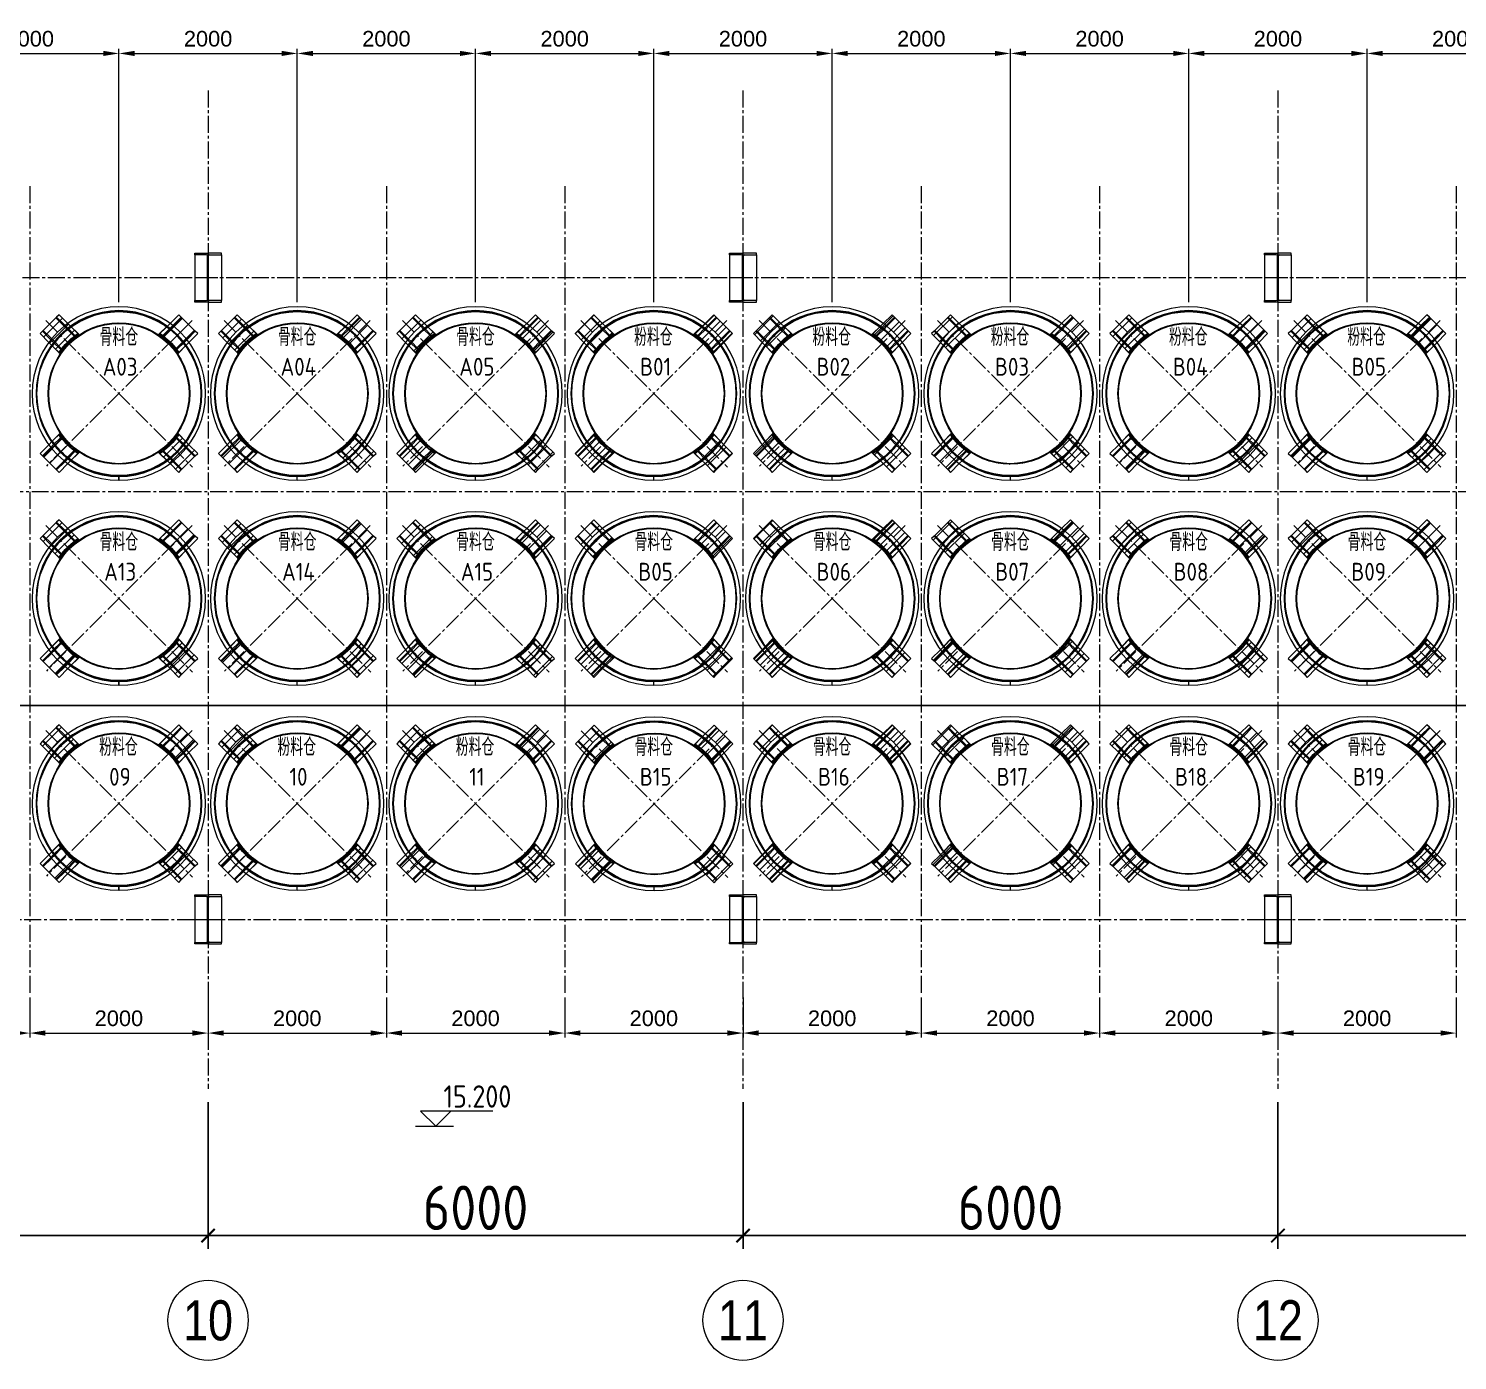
# Model space of a CAD drawing. Header units: millimetres. Extents: x 163705 to 1616509, y 81827 to 302547.
# Drawn here: x 1187786 to 1203812, y 138113 to 153054 of the extents above; entities that cross this region are included whole.
import ezdxf
from ezdxf.enums import TextEntityAlignment as Align

# ---------------------------------------------------------------- set-up
doc = ezdxf.new("R2010")
doc.units = ezdxf.units.MM
doc.header["$LTSCALE"] = 10
doc.linetypes.add('CENTER2', pattern=[28.575, 19.05, -3.175, 3.175, -3.175])
for name, color, linetype, lineweight in [('1-中心线', 1, 'CENTER2', 0), ('1-护栏', 4, 'Continuous', 18), ('1-文本', 4, 'Continuous', 0), ('1-标注', 3, 'Continuous', 0), ('1-设备轮廓', 2, 'Continuous', 18), ('1-钢构', 6, 'Continuous', 0)]:
    doc.layers.add(name, color=color, linetype=linetype, lineweight=lineweight)
doc.styles.add('ARIAL', font='arial.ttf', dxfattribs={"width": 0.7})
doc.styles.add('HZ', font='gbenor.shx', dxfattribs={"bigfont": 'gbcbig.shx'})
doc.styles.get("Standard").update_dxf_attribs({"font": 'arial.ttf'})
doc.dimstyles.new('100$0', dxfattribs={"dimscale": 100, "dimtxt": 5, "dimasz": 1.5, "dimexe": 1.5, "dimexo": 0.5, "dimtad": 1, "dimdec": 0, "dimdsep": 46, "dimtxsty": 'HZ', "dimblk": 'ARCHTICK', "dimcen": 2.5, "dimdle": 1, "dimclrd": 256, "dimclre": 256, "dimadec": 0, "dimazin": 0, "dimtfac": 1, "dimtdec": 0, "dimtmove": 0, "dimatfit": 3, "dimfxl": 0, "dimarcsym": 0})
doc.dimstyles.new('AM_GB50$0', dxfattribs={"dimscale": 50, "dimtxt": 3.5, "dimasz": 3.5, "dimexe": 1, "dimexo": 1, "dimgap": 1.5, "dimtad": 1, "dimdsep": 46, "dimtxsty": 'Standard', "dimcen": 0, "dimclrd": 256, "dimclre": 256, "dimclrt": 2, "dimadec": 0, "dimazin": 2, "dimtp": 0.1, "dimtm": 0.1, "dimtfac": 0.71, "dimtdec": 3, "dimtmove": 0, "dimatfit": 3, "dimfxl": 0, "dimlwd": -1, "dimlwe": -1, "dimarcsym": 0})
pattern_1 = [(45, (-4571.32, -1132.4), (-67.3519, 67.3519), [])]

# ---------------------------------------------------------------- blocks, each defined once
blk = doc.blocks.new('G$CEDFA10A2')
for p, q in [((0, 535), (0, 553)), ((0, 553), (150, 553)), ((131.5, 535), (0, 535)), ((0, 535), (0, 21)), ((144.5, 34), (144.5, 522)), ((300, 553), (150, 553)), ((155.5, 34), (155.5, 522)), ((168.5, 535), (300, 535)), ((300, 535), (300, 553)), ((300, 535), (300, 21)), ((0, 21), (131.5, 21)), ((0, 3), (0, 21)), ((150, 3), (0, 3)), ((150, 3), (300, 3)), ((300, 21), (168.5, 21)), ((300, 3), (300, 21))]:
    blk.add_line(p, q)
for centre, start, end in [((131.5, 522), 0, 90), ((168.5, 522), 90, 180), ((131.5, 34), 270, 0), ((168.5, 34), 180, 270)]:
    blk.add_arc(centre, 13, start, end)
at = {"layer": '1-中心线'}
for p, q in [((150, 0), (150, 556)), ((-3, 278), (303, 278))]:
    blk.add_line(p, q, dxfattribs=at)
blk.add_text('HC_SUPERPART', height=0.001).set_placement((150, 3))
blk = doc.blocks.new('_ArchTick')
at = {"const_width": 0.15}
blk.add_lwpolyline([(-0.5, -0.5), (0.5, 0.5)], dxfattribs=at)
blk = doc.blocks.new('*D252')
at = {"layer": '1-标注', "lineweight": -2, "transparency": 16777216}
for p, q in [((1183799, 141009), (1183799, 139363)), ((1189799, 141009), (1189799, 139363)), ((1183699, 139513), (1189899, 139513))]:
    blk.add_line(p, q, dxfattribs=at)
at = {"layer": 'Defpoints', "transparency": 16777216}
for p in [(1183799, 141059), (1189799, 141059), (1189799, 139513)]:
    blk.add_point(p, dxfattribs=at)
at = {"layer": '1-标注', "lineweight": -2, "transparency": 16777216, "xscale": 150, "yscale": 150, "zscale": 150, "rotation": 180}
blk.add_blockref('_ArchTick', (1183799, 139513), dxfattribs=at)
at = {"layer": '1-标注', "lineweight": -2, "transparency": 16777216, "xscale": 150, "yscale": 150, "zscale": 150}
blk.add_blockref('_ArchTick', (1189799, 139513), dxfattribs=at)
at = {"layer": '1-标注', "transparency": 16777216, "insert": (1186799, 139825), "char_height": 500, "attachment_point": 5, "style": 'HZ'}
blk.add_mtext('6000', dxfattribs=at)
blk = doc.blocks.new('*D253')
at = {"layer": '1-标注', "lineweight": -2, "transparency": 16777216}
for p, q in [((1189799, 141009), (1189799, 139363)), ((1195799, 141009), (1195799, 139363)), ((1189699, 139513), (1195899, 139513))]:
    blk.add_line(p, q, dxfattribs=at)
at = {"layer": 'Defpoints', "transparency": 16777216}
for p in [(1189799, 141059), (1195799, 141059), (1195799, 139513)]:
    blk.add_point(p, dxfattribs=at)
at = {"layer": '1-标注', "lineweight": -2, "transparency": 16777216, "xscale": 150, "yscale": 150, "zscale": 150, "rotation": 180}
blk.add_blockref('_ArchTick', (1189799, 139513), dxfattribs=at)
at = {"layer": '1-标注', "lineweight": -2, "transparency": 16777216, "xscale": 150, "yscale": 150, "zscale": 150}
blk.add_blockref('_ArchTick', (1195799, 139513), dxfattribs=at)
at = {"layer": '1-标注', "transparency": 16777216, "insert": (1192799, 139825), "char_height": 500, "attachment_point": 5, "style": 'HZ'}
blk.add_mtext('6000', dxfattribs=at)
blk = doc.blocks.new('*D254')
at = {"layer": '1-标注', "lineweight": -2, "transparency": 16777216}
for p, q in [((1195799, 141009), (1195799, 139363)), ((1201799, 141009), (1201799, 139363)), ((1195699, 139513), (1201899, 139513))]:
    blk.add_line(p, q, dxfattribs=at)
at = {"layer": 'Defpoints', "transparency": 16777216}
for p in [(1195799, 141059), (1201799, 141059), (1201799, 139513)]:
    blk.add_point(p, dxfattribs=at)
at = {"layer": '1-标注', "lineweight": -2, "transparency": 16777216, "xscale": 150, "yscale": 150, "zscale": 150, "rotation": 180}
blk.add_blockref('_ArchTick', (1195799, 139513), dxfattribs=at)
at = {"layer": '1-标注', "lineweight": -2, "transparency": 16777216, "xscale": 150, "yscale": 150, "zscale": 150}
blk.add_blockref('_ArchTick', (1201799, 139513), dxfattribs=at)
at = {"layer": '1-标注', "transparency": 16777216, "insert": (1198799, 139825), "char_height": 500, "attachment_point": 5, "style": 'HZ'}
blk.add_mtext('6000', dxfattribs=at)
blk = doc.blocks.new('*D255')
at = {"layer": '1-标注', "lineweight": -2, "transparency": 16777216}
for p, q in [((1201799, 141009), (1201799, 139363)), ((1207799, 141009), (1207799, 139363)), ((1201699, 139513), (1207899, 139513))]:
    blk.add_line(p, q, dxfattribs=at)
at = {"layer": 'Defpoints', "transparency": 16777216}
for p in [(1201799, 141059), (1207799, 141059), (1207799, 139513)]:
    blk.add_point(p, dxfattribs=at)
at = {"layer": '1-标注', "lineweight": -2, "transparency": 16777216, "xscale": 150, "yscale": 150, "zscale": 150, "rotation": 180}
blk.add_blockref('_ArchTick', (1201799, 139513), dxfattribs=at)
at = {"layer": '1-标注', "lineweight": -2, "transparency": 16777216, "xscale": 150, "yscale": 150, "zscale": 150}
blk.add_blockref('_ArchTick', (1207799, 139513), dxfattribs=at)
at = {"layer": '1-标注', "transparency": 16777216, "insert": (1204799, 139825), "char_height": 500, "attachment_point": 5, "style": 'HZ'}
blk.add_mtext('6000', dxfattribs=at)
blk = doc.blocks.new('*D453')
at = {"layer": '1-标注', "transparency": 16777216}
for p, q in [((1186799, 149985), (1186799, 152825)), ((1186974, 152775), (1188624, 152775)), ((1188799, 149985), (1188799, 152825))]:
    blk.add_line(p, q, dxfattribs=at)
for points in [[(1186974, 152804), (1186974, 152746), (1186799, 152775)], [(1188624, 152804), (1188624, 152746), (1188799, 152775)]]:
    blk.add_solid(points, dxfattribs=at)
at = {"layer": 'Defpoints', "transparency": 16777216}
for p in [(1188799, 152775), (1186799, 149935), (1188799, 149935)]:
    blk.add_point(p, dxfattribs=at)
at = {"layer": '1-标注', "transparency": 16777216, "insert": (1187799, 152939), "char_height": 175, "attachment_point": 5}
blk.add_mtext('2000', dxfattribs=at)
blk = doc.blocks.new('*D454')
at = {"layer": '1-标注', "transparency": 16777216}
for p, q in [((1188799, 149985), (1188799, 152825)), ((1188974, 152775), (1190624, 152775)), ((1190799, 149985), (1190799, 152825))]:
    blk.add_line(p, q, dxfattribs=at)
for points in [[(1188974, 152804), (1188974, 152746), (1188799, 152775)], [(1190624, 152804), (1190624, 152746), (1190799, 152775)]]:
    blk.add_solid(points, dxfattribs=at)
at = {"layer": 'Defpoints', "transparency": 16777216}
for p in [(1190799, 152775), (1188799, 149935), (1190799, 149935)]:
    blk.add_point(p, dxfattribs=at)
at = {"layer": '1-标注', "transparency": 16777216, "insert": (1189799, 152939), "char_height": 175, "attachment_point": 5}
blk.add_mtext('2000', dxfattribs=at)
blk = doc.blocks.new('*D455')
at = {"layer": '1-标注', "transparency": 16777216}
for p, q in [((1190799, 149985), (1190799, 152825)), ((1190974, 152775), (1192624, 152775)), ((1192799, 149985), (1192799, 152825))]:
    blk.add_line(p, q, dxfattribs=at)
for points in [[(1190974, 152804), (1190974, 152746), (1190799, 152775)], [(1192624, 152804), (1192624, 152746), (1192799, 152775)]]:
    blk.add_solid(points, dxfattribs=at)
at = {"layer": 'Defpoints', "transparency": 16777216}
for p in [(1192799, 152775), (1190799, 149935), (1192799, 149935)]:
    blk.add_point(p, dxfattribs=at)
at = {"layer": '1-标注', "transparency": 16777216, "insert": (1191799, 152939), "char_height": 175, "attachment_point": 5}
blk.add_mtext('2000', dxfattribs=at)
blk = doc.blocks.new('*D456')
at = {"layer": '1-标注', "transparency": 16777216}
for p, q in [((1192799, 149985), (1192799, 152825)), ((1192974, 152775), (1194624, 152775)), ((1194799, 149985), (1194799, 152825))]:
    blk.add_line(p, q, dxfattribs=at)
for points in [[(1192974, 152804), (1192974, 152746), (1192799, 152775)], [(1194624, 152804), (1194624, 152746), (1194799, 152775)]]:
    blk.add_solid(points, dxfattribs=at)
at = {"layer": 'Defpoints', "transparency": 16777216}
for p in [(1194799, 152775), (1192799, 149935), (1194799, 149935)]:
    blk.add_point(p, dxfattribs=at)
at = {"layer": '1-标注', "transparency": 16777216, "insert": (1193799, 152939), "char_height": 175, "attachment_point": 5}
blk.add_mtext('2000', dxfattribs=at)
blk = doc.blocks.new('*D457')
at = {"layer": '1-标注', "transparency": 16777216}
for p, q in [((1194799, 149985), (1194799, 152825)), ((1194974, 152775), (1196624, 152775)), ((1196799, 149985), (1196799, 152825))]:
    blk.add_line(p, q, dxfattribs=at)
for points in [[(1194974, 152804), (1194974, 152746), (1194799, 152775)], [(1196624, 152804), (1196624, 152746), (1196799, 152775)]]:
    blk.add_solid(points, dxfattribs=at)
at = {"layer": 'Defpoints', "transparency": 16777216}
for p in [(1196799, 152775), (1194799, 149935), (1196799, 149935)]:
    blk.add_point(p, dxfattribs=at)
at = {"layer": '1-标注', "transparency": 16777216, "insert": (1195799, 152939), "char_height": 175, "attachment_point": 5}
blk.add_mtext('2000', dxfattribs=at)
blk = doc.blocks.new('*D458')
at = {"layer": '1-标注', "transparency": 16777216}
for p, q in [((1196799, 149985), (1196799, 152825)), ((1196974, 152775), (1198624, 152775)), ((1198799, 149985), (1198799, 152825))]:
    blk.add_line(p, q, dxfattribs=at)
for points in [[(1196974, 152804), (1196974, 152746), (1196799, 152775)], [(1198624, 152804), (1198624, 152746), (1198799, 152775)]]:
    blk.add_solid(points, dxfattribs=at)
at = {"layer": 'Defpoints', "transparency": 16777216}
for p in [(1198799, 152775), (1196799, 149935), (1198799, 149935)]:
    blk.add_point(p, dxfattribs=at)
at = {"layer": '1-标注', "transparency": 16777216, "insert": (1197799, 152939), "char_height": 175, "attachment_point": 5}
blk.add_mtext('2000', dxfattribs=at)
blk = doc.blocks.new('*D459')
at = {"layer": '1-标注', "transparency": 16777216}
for p, q in [((1198799, 149985), (1198799, 152825)), ((1198974, 152775), (1200624, 152775)), ((1200799, 149985), (1200799, 152825))]:
    blk.add_line(p, q, dxfattribs=at)
for points in [[(1198974, 152804), (1198974, 152746), (1198799, 152775)], [(1200624, 152804), (1200624, 152746), (1200799, 152775)]]:
    blk.add_solid(points, dxfattribs=at)
at = {"layer": 'Defpoints', "transparency": 16777216}
for p in [(1200799, 152775), (1198799, 149935), (1200799, 149935)]:
    blk.add_point(p, dxfattribs=at)
at = {"layer": '1-标注', "transparency": 16777216, "insert": (1199799, 152939), "char_height": 175, "attachment_point": 5}
blk.add_mtext('2000', dxfattribs=at)
blk = doc.blocks.new('*D460')
at = {"layer": '1-标注', "transparency": 16777216}
for p, q in [((1200799, 149985), (1200799, 152825)), ((1200974, 152775), (1202624, 152775)), ((1202799, 149985), (1202799, 152825))]:
    blk.add_line(p, q, dxfattribs=at)
for points in [[(1200974, 152804), (1200974, 152746), (1200799, 152775)], [(1202624, 152804), (1202624, 152746), (1202799, 152775)]]:
    blk.add_solid(points, dxfattribs=at)
at = {"layer": 'Defpoints', "transparency": 16777216}
for p in [(1202799, 152775), (1200799, 149935), (1202799, 149935)]:
    blk.add_point(p, dxfattribs=at)
at = {"layer": '1-标注', "transparency": 16777216, "insert": (1201799, 152939), "char_height": 175, "attachment_point": 5}
blk.add_mtext('2000', dxfattribs=at)
blk = doc.blocks.new('*D461')
at = {"layer": '1-标注', "transparency": 16777216}
for p, q in [((1202799, 149985), (1202799, 152825)), ((1202974, 152775), (1204624, 152775)), ((1204799, 149985), (1204799, 152825))]:
    blk.add_line(p, q, dxfattribs=at)
for points in [[(1202974, 152804), (1202974, 152746), (1202799, 152775)], [(1204624, 152804), (1204624, 152746), (1204799, 152775)]]:
    blk.add_solid(points, dxfattribs=at)
at = {"layer": 'Defpoints', "transparency": 16777216}
for p in [(1204799, 152775), (1202799, 149935), (1204799, 149935)]:
    blk.add_point(p, dxfattribs=at)
at = {"layer": '1-标注', "transparency": 16777216, "insert": (1203799, 152939), "char_height": 175, "attachment_point": 5}
blk.add_mtext('2000', dxfattribs=at)
blk = doc.blocks.new('*D549')
at = {"layer": '1-标注', "transparency": 16777216}
for p, q in [((1185799, 142183), (1185799, 141735)), ((1187799, 142183), (1187799, 141735)), ((1185974, 141785), (1187624, 141785))]:
    blk.add_line(p, q, dxfattribs=at)
for points in [[(1185974, 141815), (1185974, 141756), (1185799, 141785)], [(1187624, 141815), (1187624, 141756), (1187799, 141785)]]:
    blk.add_solid(points, dxfattribs=at)
at = {"layer": 'Defpoints', "transparency": 16777216}
for p in [(1185799, 142233), (1187799, 142233), (1187799, 141785)]:
    blk.add_point(p, dxfattribs=at)
at = {"layer": '1-标注', "transparency": 16777216, "insert": (1186799, 141950), "char_height": 175, "attachment_point": 5}
blk.add_mtext('2000', dxfattribs=at)
blk = doc.blocks.new('*D550')
at = {"layer": '1-标注', "transparency": 16777216}
for p, q in [((1187799, 142183), (1187799, 141735)), ((1189799, 142183), (1189799, 141735)), ((1187974, 141785), (1189624, 141785))]:
    blk.add_line(p, q, dxfattribs=at)
for points in [[(1187974, 141815), (1187974, 141756), (1187799, 141785)], [(1189624, 141815), (1189624, 141756), (1189799, 141785)]]:
    blk.add_solid(points, dxfattribs=at)
at = {"layer": 'Defpoints', "transparency": 16777216}
for p in [(1187799, 142233), (1189799, 142233), (1189799, 141785)]:
    blk.add_point(p, dxfattribs=at)
at = {"layer": '1-标注', "transparency": 16777216, "insert": (1188799, 141950), "char_height": 175, "attachment_point": 5}
blk.add_mtext('2000', dxfattribs=at)
blk = doc.blocks.new('*D551')
at = {"layer": '1-标注', "transparency": 16777216}
for p, q in [((1189799, 142183), (1189799, 141735)), ((1191799, 142183), (1191799, 141735)), ((1189974, 141785), (1191624, 141785))]:
    blk.add_line(p, q, dxfattribs=at)
for points in [[(1189974, 141815), (1189974, 141756), (1189799, 141785)], [(1191624, 141815), (1191624, 141756), (1191799, 141785)]]:
    blk.add_solid(points, dxfattribs=at)
at = {"layer": 'Defpoints', "transparency": 16777216}
for p in [(1189799, 142233), (1191799, 142233), (1191799, 141785)]:
    blk.add_point(p, dxfattribs=at)
at = {"layer": '1-标注', "transparency": 16777216, "insert": (1190799, 141950), "char_height": 175, "attachment_point": 5}
blk.add_mtext('2000', dxfattribs=at)
blk = doc.blocks.new('*D552')
at = {"layer": '1-标注', "transparency": 16777216}
for p, q in [((1191799, 142183), (1191799, 141735)), ((1193799, 142183), (1193799, 141735)), ((1191974, 141785), (1193624, 141785))]:
    blk.add_line(p, q, dxfattribs=at)
for points in [[(1191974, 141815), (1191974, 141756), (1191799, 141785)], [(1193624, 141815), (1193624, 141756), (1193799, 141785)]]:
    blk.add_solid(points, dxfattribs=at)
at = {"layer": 'Defpoints', "transparency": 16777216}
for p in [(1191799, 142233), (1193799, 142233), (1193799, 141785)]:
    blk.add_point(p, dxfattribs=at)
at = {"layer": '1-标注', "transparency": 16777216, "insert": (1192799, 141950), "char_height": 175, "attachment_point": 5}
blk.add_mtext('2000', dxfattribs=at)
blk = doc.blocks.new('*D553')
at = {"layer": '1-标注', "transparency": 16777216}
for p, q in [((1193799, 142183), (1193799, 141735)), ((1195799, 142183), (1195799, 141735)), ((1193974, 141785), (1195624, 141785))]:
    blk.add_line(p, q, dxfattribs=at)
for points in [[(1193974, 141815), (1193974, 141756), (1193799, 141785)], [(1195624, 141815), (1195624, 141756), (1195799, 141785)]]:
    blk.add_solid(points, dxfattribs=at)
at = {"layer": 'Defpoints', "transparency": 16777216}
for p in [(1193799, 142233), (1195799, 142233), (1195799, 141785)]:
    blk.add_point(p, dxfattribs=at)
at = {"layer": '1-标注', "transparency": 16777216, "insert": (1194799, 141950), "char_height": 175, "attachment_point": 5}
blk.add_mtext('2000', dxfattribs=at)
blk = doc.blocks.new('*D554')
at = {"layer": '1-标注', "transparency": 16777216}
for p, q in [((1195799, 142183), (1195799, 141735)), ((1197799, 142183), (1197799, 141735)), ((1195974, 141785), (1197624, 141785))]:
    blk.add_line(p, q, dxfattribs=at)
for points in [[(1195974, 141815), (1195974, 141756), (1195799, 141785)], [(1197624, 141815), (1197624, 141756), (1197799, 141785)]]:
    blk.add_solid(points, dxfattribs=at)
at = {"layer": 'Defpoints', "transparency": 16777216}
for p in [(1195799, 142233), (1197799, 142233), (1197799, 141785)]:
    blk.add_point(p, dxfattribs=at)
at = {"layer": '1-标注', "transparency": 16777216, "insert": (1196799, 141950), "char_height": 175, "attachment_point": 5}
blk.add_mtext('2000', dxfattribs=at)
blk = doc.blocks.new('*D555')
at = {"layer": '1-标注', "transparency": 16777216}
for p, q in [((1197799, 142183), (1197799, 141735)), ((1199799, 142183), (1199799, 141735)), ((1197974, 141785), (1199624, 141785))]:
    blk.add_line(p, q, dxfattribs=at)
for points in [[(1197974, 141815), (1197974, 141756), (1197799, 141785)], [(1199624, 141815), (1199624, 141756), (1199799, 141785)]]:
    blk.add_solid(points, dxfattribs=at)
at = {"layer": 'Defpoints', "transparency": 16777216}
for p in [(1197799, 142233), (1199799, 142233), (1199799, 141785)]:
    blk.add_point(p, dxfattribs=at)
at = {"layer": '1-标注', "transparency": 16777216, "insert": (1198799, 141950), "char_height": 175, "attachment_point": 5}
blk.add_mtext('2000', dxfattribs=at)
blk = doc.blocks.new('*D556')
at = {"layer": '1-标注', "transparency": 16777216}
for p, q in [((1199799, 142183), (1199799, 141735)), ((1201799, 142183), (1201799, 141735)), ((1199974, 141785), (1201624, 141785))]:
    blk.add_line(p, q, dxfattribs=at)
for points in [[(1199974, 141815), (1199974, 141756), (1199799, 141785)], [(1201624, 141815), (1201624, 141756), (1201799, 141785)]]:
    blk.add_solid(points, dxfattribs=at)
at = {"layer": 'Defpoints', "transparency": 16777216}
for p in [(1199799, 142233), (1201799, 142233), (1201799, 141785)]:
    blk.add_point(p, dxfattribs=at)
at = {"layer": '1-标注', "transparency": 16777216, "insert": (1200799, 141950), "char_height": 175, "attachment_point": 5}
blk.add_mtext('2000', dxfattribs=at)
blk = doc.blocks.new('*D557')
at = {"layer": '1-标注', "transparency": 16777216}
for p, q in [((1201799, 142183), (1201799, 141735)), ((1203799, 142183), (1203799, 141735)), ((1201974, 141785), (1203624, 141785))]:
    blk.add_line(p, q, dxfattribs=at)
for points in [[(1201974, 141815), (1201974, 141756), (1201799, 141785)], [(1203624, 141815), (1203624, 141756), (1203799, 141785)]]:
    blk.add_solid(points, dxfattribs=at)
at = {"layer": 'Defpoints', "transparency": 16777216}
for p in [(1201799, 142233), (1203799, 142233), (1203799, 141785)]:
    blk.add_point(p, dxfattribs=at)
at = {"layer": '1-标注', "transparency": 16777216, "insert": (1202799, 141950), "char_height": 175, "attachment_point": 5}
blk.add_mtext('2000', dxfattribs=at)
blk = doc.blocks.new('A$C2c6703ff')
at = {"lineweight": 18}
h = blk.add_hatch(dxfattribs=at)
h.set_pattern_fill('ANSI31', color=256, scale=30, style=0)
h.set_pattern_definition(pattern_1)
edge = h.paths.add_edge_path(flags=0)
edge.add_arc((973, 973), 925, 0, 360)
edge = h.paths.add_edge_path(flags=0)
edge.add_arc((973, 973), 919, 0, 360)
h = blk.add_hatch(dxfattribs=at)
h.set_pattern_fill('ANSI31', color=256, scale=30, style=0)
h.set_pattern_definition(pattern_1)
edge = h.paths.add_edge_path(flags=0)
edge.add_spline(control_points=[(512, 1646), (492, 1632), (472, 1617), (443, 1593), (433, 1585), (414, 1567), (405, 1559), (392, 1545), (387, 1541), (378, 1531), (374, 1527), (361, 1513), (353, 1503), (329, 1474), (314, 1454), (300, 1434)], knot_values=[0.006569, 0.006569, 0.006569, 0.006569, 0.25, 0.25, 0.375, 0.375, 0.5, 0.5, 0.5625, 0.5625, 0.625, 0.625, 0.75, 0.75, 0.993431, 0.993431, 0.993431, 0.993431], weights=[1, 1, 1, 1, 1, 1, 1, 1, 1, 1, 1, 1, 1, 1, 1, 1], degree=3, periodic=0)
edge.add_line((300, 1434), (89, 1645))
edge.add_line((89, 1645), (301, 1857))
edge.add_line((301, 1857), (512, 1646))
h = blk.add_hatch(dxfattribs=at)
h.set_pattern_fill('ANSI31', color=256, scale=30, style=0)
h.set_pattern_definition(pattern_1)
edge = h.paths.add_edge_path(flags=0)
edge.add_arc((973, 973), 794, 0, 360)
edge = h.paths.add_edge_path(flags=0)
edge.add_arc((973, 973), 787, 0, 360)
h = blk.add_hatch(dxfattribs=at)
h.set_pattern_fill('ANSI31', color=256, scale=30, style=0)
h.set_pattern_definition(pattern_1)
edge = h.paths.add_edge_path(flags=0)
edge.add_spline(control_points=[(1646, 1434), (1632, 1454), (1617, 1474), (1593, 1503), (1585, 1513), (1567, 1532), (1559, 1541), (1545, 1554), (1541, 1559), (1531, 1568), (1527, 1572), (1513, 1585), (1503, 1593), (1474, 1617), (1454, 1632), (1434, 1646)], knot_values=[0.006569, 0.006569, 0.006569, 0.006569, 0.25, 0.25, 0.375, 0.375, 0.5, 0.5, 0.5625, 0.5625, 0.625, 0.625, 0.75, 0.75, 0.993431, 0.993431, 0.993431, 0.993431], weights=[1, 1, 1, 1, 1, 1, 1, 1, 1, 1, 1, 1, 1, 1, 1, 1], degree=3, periodic=0)
edge.add_line((1434, 1646), (1645, 1857))
edge.add_line((1645, 1857), (1857, 1645))
edge.add_line((1857, 1645), (1646, 1434))
h = blk.add_hatch(dxfattribs=at)
h.set_pattern_fill('ANSI31', color=256, scale=30, style=0)
h.set_pattern_definition(pattern_1)
edge = h.paths.add_edge_path(flags=0)
edge.add_spline(control_points=[(1641, 1426), (1640, 1425), (1638, 1424), (1637, 1423), (1635, 1422), (1634, 1421), (1633, 1421), (1632, 1420), (1631, 1419), (1630, 1418)], knot_values=[0, 0, 0, 0, 0.006, 0.006, 0.006, 0.009806, 0.009806, 0.009806, 0.013612, 0.013612, 0.013612, 0.013612], weights=[1, 1, 1, 1, 1, 1, 1, 1, 1, 1], degree=3, periodic=0)
edge.add_spline(control_points=[(1630, 1418), (1606, 1455), (1578, 1489), (1548, 1521), (1528, 1541), (1508, 1561), (1486, 1579), (1465, 1597), (1442, 1614), (1418, 1630)], knot_values=[0, 0, 0, 0, 0.131805, 0.131805, 0.131805, 0.216034, 0.216034, 0.216034, 0.301239, 0.301239, 0.301239, 0.301239], weights=[1, 1, 1, 1, 1, 1, 1, 1, 1, 1], degree=3, periodic=0)
edge.add_spline(control_points=[(1418, 1630), (1419, 1632), (1421, 1634), (1422, 1635), (1423, 1636), (1423, 1637), (1424, 1638), (1425, 1639), (1426, 1640), (1426, 1641)], knot_values=[0, 0, 0, 0, 0.006, 0.006, 0.006, 0.009806, 0.009806, 0.009806, 0.013612, 0.013612, 0.013612, 0.013612], weights=[1, 1, 1, 1, 1, 1, 1, 1, 1, 1], degree=3, periodic=0)
edge.add_spline(control_points=[(1426, 1641), (1450, 1625), (1473, 1608), (1495, 1589), (1517, 1571), (1538, 1551), (1557, 1531), (1588, 1498), (1616, 1463), (1641, 1426)], knot_values=[0, 0, 0, 0, 0.086278, 0.086278, 0.086278, 0.171581, 0.171581, 0.171581, 0.305851, 0.305851, 0.305851, 0.305851], weights=[1, 1, 1, 1, 1, 1, 1, 1, 1, 1], degree=3, periodic=0)
h = blk.add_hatch(dxfattribs=at)
h.set_pattern_fill('ANSI31', color=256, scale=30, style=0)
h.set_pattern_definition(pattern_1)
edge = h.paths.add_edge_path(flags=0)
edge.add_spline(control_points=[(300, 512), (314, 492), (329, 472), (353, 443), (361, 433), (379, 414), (387, 405), (401, 392), (405, 387), (415, 378), (419, 374), (433, 361), (443, 353), (472, 329), (492, 314), (512, 300)], knot_values=[0.006569, 0.006569, 0.006569, 0.006569, 0.25, 0.25, 0.375, 0.375, 0.5, 0.5, 0.5625, 0.5625, 0.625, 0.625, 0.75, 0.75, 0.993431, 0.993431, 0.993431, 0.993431], weights=[1, 1, 1, 1, 1, 1, 1, 1, 1, 1, 1, 1, 1, 1, 1, 1], degree=3, periodic=0)
edge.add_line((512, 300), (301, 89))
edge.add_line((301, 89), (89, 301))
edge.add_line((89, 301), (300, 512))
h = blk.add_hatch(dxfattribs=at)
h.set_pattern_fill('ANSI31', color=256, scale=30, style=0)
h.set_pattern_definition(pattern_1)
edge = h.paths.add_edge_path(flags=0)
edge.add_spline(control_points=[(305, 520), (306, 521), (308, 522), (309, 523), (311, 524), (312, 525), (313, 525), (314, 526), (315, 527), (316, 528)], knot_values=[0, 0, 0, 0, 0.006, 0.006, 0.006, 0.009806, 0.009806, 0.009806, 0.013612, 0.013612, 0.013612, 0.013612], weights=[1, 1, 1, 1, 1, 1, 1, 1, 1, 1], degree=3, periodic=0)
edge.add_spline(control_points=[(316, 528), (340, 491), (368, 457), (398, 425), (418, 405), (438, 385), (460, 367), (481, 349), (504, 332), (528, 316)], knot_values=[0, 0, 0, 0, 0.131805, 0.131805, 0.131805, 0.216034, 0.216034, 0.216034, 0.301239, 0.301239, 0.301239, 0.301239], weights=[1, 1, 1, 1, 1, 1, 1, 1, 1, 1], degree=3, periodic=0)
edge.add_spline(control_points=[(528, 316), (527, 314), (525, 312), (524, 311), (523, 310), (523, 309), (522, 308), (521, 307), (520, 306), (520, 305)], knot_values=[0, 0, 0, 0, 0.006, 0.006, 0.006, 0.009806, 0.009806, 0.009806, 0.013612, 0.013612, 0.013612, 0.013612], weights=[1, 1, 1, 1, 1, 1, 1, 1, 1, 1], degree=3, periodic=0)
edge.add_spline(control_points=[(520, 305), (496, 321), (473, 338), (451, 357), (429, 375), (408, 395), (389, 415), (358, 448), (330, 483), (305, 520)], knot_values=[0, 0, 0, 0, 0.086278, 0.086278, 0.086278, 0.171581, 0.171581, 0.171581, 0.305851, 0.305851, 0.305851, 0.305851], weights=[1, 1, 1, 1, 1, 1, 1, 1, 1, 1], degree=3, periodic=0)
h = blk.add_hatch(dxfattribs=at)
h.set_pattern_fill('ANSI31', color=256, scale=30, style=0)
h.set_pattern_definition(pattern_1)
edge = h.paths.add_edge_path(flags=0)
edge.add_spline(control_points=[(1426, 305), (1425, 306), (1424, 308), (1423, 309), (1422, 311), (1421, 312), (1421, 313), (1420, 314), (1419, 315), (1418, 316)], knot_values=[0, 0, 0, 0, 0.006, 0.006, 0.006, 0.009806, 0.009806, 0.009806, 0.013612, 0.013612, 0.013612, 0.013612], weights=[1, 1, 1, 1, 1, 1, 1, 1, 1, 1], degree=3, periodic=0)
edge.add_spline(control_points=[(1418, 316), (1455, 340), (1489, 368), (1521, 398), (1541, 418), (1561, 438), (1579, 460), (1597, 481), (1614, 504), (1630, 528)], knot_values=[0, 0, 0, 0, 0.131805, 0.131805, 0.131805, 0.216034, 0.216034, 0.216034, 0.301239, 0.301239, 0.301239, 0.301239], weights=[1, 1, 1, 1, 1, 1, 1, 1, 1, 1], degree=3, periodic=0)
edge.add_spline(control_points=[(1630, 528), (1632, 527), (1634, 525), (1635, 524), (1636, 523), (1637, 523), (1638, 522), (1639, 521), (1640, 520), (1641, 520)], knot_values=[0, 0, 0, 0, 0.006, 0.006, 0.006, 0.009806, 0.009806, 0.009806, 0.013612, 0.013612, 0.013612, 0.013612], weights=[1, 1, 1, 1, 1, 1, 1, 1, 1, 1], degree=3, periodic=0)
edge.add_spline(control_points=[(1641, 520), (1625, 496), (1608, 473), (1589, 451), (1571, 429), (1551, 408), (1531, 389), (1498, 358), (1463, 330), (1426, 305)], knot_values=[0, 0, 0, 0, 0.086278, 0.086278, 0.086278, 0.171581, 0.171581, 0.171581, 0.305851, 0.305851, 0.305851, 0.305851], weights=[1, 1, 1, 1, 1, 1, 1, 1, 1, 1], degree=3, periodic=0)
h = blk.add_hatch(dxfattribs=at)
h.set_pattern_fill('ANSI31', color=256, scale=30, style=0)
h.set_pattern_definition(pattern_1)
edge = h.paths.add_edge_path(flags=0)
edge.add_spline(control_points=[(1434, 300), (1454, 314), (1474, 329), (1503, 353), (1513, 361), (1532, 379), (1541, 387), (1554, 401), (1559, 405), (1568, 415), (1572, 419), (1585, 433), (1593, 443), (1617, 472), (1632, 492), (1646, 512)], knot_values=[0.006569, 0.006569, 0.006569, 0.006569, 0.25, 0.25, 0.375, 0.375, 0.5, 0.5, 0.5625, 0.5625, 0.625, 0.625, 0.75, 0.75, 0.993431, 0.993431, 0.993431, 0.993431], weights=[1, 1, 1, 1, 1, 1, 1, 1, 1, 1, 1, 1, 1, 1, 1, 1], degree=3, periodic=0)
edge.add_line((1646, 512), (1857, 301))
edge.add_line((1857, 301), (1645, 89))
edge.add_line((1645, 89), (1434, 300))
for p, q in [((391, 1696), (359, 1728)), ((400, 1705), (369, 1736)), ((400, 1705), (391, 1696)), ((468, 1619), (391, 1696)), ((399, 1759), (437, 1721)), ((476, 1628), (400, 1705)), ((431, 1729), (437, 1721)), ((520, 1641), (431, 1729)), ((528, 1630), (437, 1721)), ((473, 1632), (464, 1623)), ((476, 1628), (468, 1619)), ((1509, 1721), (1418, 1630)), ((1515, 1729), (1426, 1641)), ((1470, 1628), (1546, 1705)), ((1470, 1628), (1478, 1619)), ((1473, 1632), (1482, 1623)), ((1478, 1619), (1555, 1696)), ((1547, 1759), (1509, 1721)), ((1515, 1729), (1509, 1721)), ((1546, 1705), (1577, 1736)), ((1546, 1705), (1555, 1696)), ((1555, 1696), (1587, 1728)), ((187, 1547), (225, 1509)), ((241, 1546), (210, 1577)), ((217, 1515), (305, 1426)), ((217, 1515), (225, 1509)), ((250, 1555), (218, 1587)), ((225, 1509), (316, 1418)), ((241, 1546), (250, 1555)), ((318, 1470), (241, 1546)), ((327, 1478), (250, 1555)), ((314, 1473), (323, 1482)), ((318, 1470), (327, 1478)), ((1619, 1478), (1696, 1555)), ((1628, 1470), (1619, 1478)), ((1632, 1473), (1623, 1482)), ((1628, 1470), (1705, 1546)), ((1630, 1418), (1721, 1509)), ((1641, 1426), (1729, 1515)), ((1696, 1555), (1728, 1587)), ((1705, 1546), (1696, 1555)), ((1705, 1546), (1736, 1577)), ((1759, 1547), (1721, 1509)), ((1729, 1515), (1721, 1509)), ((305, 520), (217, 431)), ((316, 528), (225, 437)), ((1721, 437), (1630, 528)), ((1725, 435), (1641, 520)), ((187, 399), (225, 437)), ((241, 400), (210, 369)), ((217, 431), (225, 437)), ((250, 391), (218, 359)), ((318, 476), (241, 400)), ((241, 400), (250, 391)), ((327, 468), (250, 391)), ((314, 473), (323, 464)), ((318, 476), (327, 468)), ((468, 327), (391, 250)), ((473, 314), (464, 323)), ((476, 318), (468, 327)), ((1470, 318), (1478, 327)), ((1473, 314), (1482, 323)), ((1478, 327), (1555, 250)), ((1628, 476), (1619, 468)), ((1619, 468), (1696, 391)), ((1632, 473), (1623, 464)), ((1628, 476), (1705, 400)), ((1705, 400), (1696, 391)), ((1696, 391), (1728, 359)), ((1705, 400), (1736, 369)), ((1729, 431), (1721, 437)), ((1759, 399), (1721, 437)), ((1729, 431), (1725, 435)), ((391, 250), (359, 218)), ((400, 241), (369, 210)), ((400, 241), (391, 250)), ((399, 187), (437, 225)), ((476, 318), (400, 241)), ((431, 217), (520, 305)), ((431, 217), (437, 225)), ((437, 225), (528, 316)), ((1418, 316), (1509, 225)), ((1426, 305), (1515, 217)), ((1470, 318), (1546, 241)), ((1515, 217), (1509, 225)), ((1547, 187), (1509, 225)), ((1546, 241), (1555, 250)), ((1546, 241), (1577, 210)), ((1555, 250), (1587, 218))]:
    blk.add_line(p, q, dxfattribs=at)
at = {"lineweight": 18, "flags": 128}
for points in [[(437, 1721), (410, 1701), (384, 1679), (359, 1657), (334, 1634), (310, 1610), (287, 1586), (266, 1561), (245, 1535), (225, 1509)], [(300, 1434), (316, 1457), (333, 1479), (351, 1501), (370, 1522), (389, 1543), (409, 1562), (434, 1585), (459, 1606), (485, 1627), (512, 1646)], [(520, 1641), (492, 1622), (466, 1602), (449, 1587), (432, 1572), (415, 1557), (400, 1542), (385, 1527), (371, 1511), (357, 1495), (343, 1478), (330, 1461), (317, 1444), (305, 1426)], [(528, 1630), (501, 1611), (475, 1591), (450, 1570), (425, 1548), (410, 1533), (395, 1518), (381, 1502), (367, 1486), (354, 1470), (341, 1453), (328, 1436), (316, 1418)], [(520, 1641), (523, 1637), (525, 1633), (528, 1630)], [(1418, 1630), (1422, 1635), (1424, 1638), (1426, 1641)], [(1630, 1418), (1611, 1445), (1591, 1471), (1570, 1496), (1548, 1521), (1533, 1536), (1518, 1551), (1502, 1565), (1486, 1579), (1470, 1592), (1453, 1605), (1436, 1618), (1418, 1630)], [(1641, 1426), (1622, 1454), (1602, 1480), (1587, 1497), (1572, 1514), (1557, 1531), (1542, 1546), (1527, 1561), (1511, 1575), (1495, 1589), (1478, 1603), (1461, 1616), (1444, 1629), (1426, 1641)], [(1434, 1646), (1457, 1630), (1479, 1613), (1501, 1595), (1522, 1576), (1543, 1557), (1562, 1537), (1585, 1512), (1606, 1487), (1627, 1461), (1646, 1434)], [(1721, 1509), (1701, 1536), (1679, 1562), (1657, 1587), (1634, 1612), (1610, 1636), (1586, 1659), (1561, 1680), (1535, 1701), (1509, 1721)], [(316, 1418), (311, 1422), (308, 1424), (305, 1426)], [(1641, 1426), (1637, 1423), (1633, 1421), (1630, 1418)], [(512, 300), (489, 316), (467, 333), (445, 351), (424, 370), (403, 389), (384, 409), (361, 434), (340, 459), (319, 485), (300, 512)], [(305, 520), (309, 523), (313, 525), (316, 528)], [(305, 520), (324, 492), (344, 466), (359, 449), (374, 432), (389, 415), (404, 400), (419, 385), (435, 371), (451, 357), (468, 343), (485, 330), (502, 317), (520, 305)], [(316, 528), (335, 501), (355, 475), (376, 450), (398, 425), (413, 410), (428, 395), (444, 381), (460, 367), (476, 354), (493, 341), (510, 328), (528, 316)], [(1418, 316), (1445, 335), (1471, 355), (1496, 376), (1521, 398), (1536, 413), (1551, 428), (1565, 444), (1579, 460), (1592, 476), (1605, 493), (1618, 510), (1630, 528)], [(1426, 305), (1454, 324), (1480, 344), (1497, 359), (1514, 374), (1531, 389), (1546, 404), (1561, 419), (1575, 435), (1589, 451), (1603, 468), (1616, 485), (1629, 502), (1641, 520)], [(1646, 512), (1630, 489), (1613, 467), (1595, 445), (1576, 424), (1557, 403), (1537, 384), (1512, 361), (1487, 340), (1461, 319), (1434, 300)], [(1630, 528), (1635, 524), (1638, 522), (1641, 520)], [(225, 437), (245, 410), (267, 384), (289, 359), (312, 334), (336, 310), (360, 287), (385, 266), (411, 245), (437, 225)], [(1509, 225), (1536, 245), (1562, 267), (1587, 289), (1612, 312), (1636, 336), (1659, 360), (1680, 385), (1701, 411), (1721, 437)], [(528, 316), (524, 311), (522, 308), (520, 305)], [(1426, 305), (1423, 309), (1421, 313), (1418, 316)]]:
    blk.add_lwpolyline(points, dxfattribs=at)
at = {"lineweight": 18}
blk.add_circle((973, 973), 794, dxfattribs=at)
blk.add_arc((973, 973), 930, 270.0619, 270, dxfattribs=at)
at = {"layer": '1-中心线'}
for p, q in [((153, 1793), (1800, 146)), ((1793, 1793), (159, 159))]:
    blk.add_line(p, q, dxfattribs=at)
at = {"layer": '1-设备轮廓'}
for p, q in [((266, 1822), (124, 1680)), ((274, 1830), (266, 1822)), ((356, 1731), (266, 1822)), ((301, 1857), (274, 1830)), ((365, 1740), (274, 1830)), ((301, 1857), (399, 1759)), ((1645, 1857), (1547, 1759)), ((1581, 1740), (1672, 1830)), ((1590, 1731), (1680, 1822)), ((1672, 1830), (1645, 1857)), ((1672, 1830), (1680, 1822)), ((1822, 1680), (1680, 1822)), ((116, 1672), (89, 1645)), ((89, 1645), (187, 1547)), ((116, 1672), (124, 1680)), ((206, 1581), (116, 1672)), ((215, 1590), (124, 1680)), ((365, 1740), (356, 1731)), ((359, 1728), (356, 1731)), ((369, 1736), (365, 1740)), ((1577, 1736), (1581, 1740)), ((1581, 1740), (1590, 1731)), ((1587, 1728), (1590, 1731)), ((1731, 1590), (1822, 1680)), ((1740, 1581), (1830, 1672)), ((1857, 1645), (1759, 1547)), ((1830, 1672), (1822, 1680)), ((1857, 1645), (1830, 1672)), ((206, 1581), (215, 1590)), ((210, 1577), (206, 1581)), ((218, 1587), (215, 1590)), ((1728, 1587), (1731, 1590)), ((1740, 1581), (1731, 1590)), ((1736, 1577), (1740, 1581)), ((89, 301), (187, 399)), ((206, 365), (116, 274)), ((215, 356), (124, 266)), ((210, 369), (206, 365)), ((206, 365), (215, 356)), ((218, 359), (215, 356)), ((1725, 435), (1725, 435)), ((1728, 359), (1731, 356)), ((1740, 365), (1731, 356)), ((1731, 356), (1822, 266)), ((1736, 369), (1740, 365)), ((1740, 365), (1830, 274)), ((1857, 301), (1759, 399)), ((89, 301), (116, 274)), ((116, 274), (124, 266)), ((124, 266), (266, 124)), ((356, 215), (266, 124)), ((365, 206), (274, 116)), ((301, 89), (399, 187)), ((359, 218), (356, 215)), ((365, 206), (356, 215)), ((369, 210), (365, 206)), ((1645, 89), (1547, 187)), ((1577, 210), (1581, 206)), ((1581, 206), (1590, 215)), ((1581, 206), (1672, 116)), ((1587, 218), (1590, 215)), ((1590, 215), (1680, 124)), ((1680, 124), (1822, 266)), ((1830, 274), (1822, 266)), ((1830, 274), (1857, 301)), ((274, 116), (266, 124)), ((274, 116), (301, 89)), ((973, 0), (973, 48)), ((974, 0), (974, 48)), ((1645, 89), (1672, 116)), ((1672, 116), (1680, 124))]:
    blk.add_line(p, q, dxfattribs=at)
for radius in [925, 919, 787]:
    blk.add_circle((973, 973), radius, dxfattribs=at)
blk.add_arc((973, 973), 973, 270.0619, 270, dxfattribs=at)

msp = doc.modelspace()

# ---------------------------------------------------------------- linework, layer by layer
msp.add_line((1172675.658, 145459.632), (1214440.408, 145459.632))
at = {"layer": '1-中心线'}
for p, q in [((1189798.851, 152359.738), (1189798.851, 141159.499)), ((1195798.851, 152359.738), (1195798.851, 141159.499)), ((1201798.851, 152359.738), (1201798.851, 141159.499)), ((1187798.851, 151286.653), (1187798.851, 142232.61)), ((1191798.851, 151286.653), (1191798.851, 142232.61)), ((1193798.851, 151286.653), (1193798.851, 142232.61)), ((1197798.851, 151286.653), (1197798.851, 142232.61)), ((1199798.851, 151286.653), (1199798.851, 142232.61)), ((1203798.851, 151286.653), (1203798.851, 142232.61)), ((1153998.851, 150259.632), (1218799.125, 150259.632)), ((1172675.658, 147859.632), (1214440.408, 147859.632)), ((1155161.314, 143059.632), (1218809.125, 143059.632))]:
    msp.add_line(p, q, dxfattribs=at)
at = {"layer": '1-护栏'}
for centre in [(1189798.851, 138562.793), (1195798.851, 138562.793), (1201798.851, 138562.793)]:
    msp.add_circle(centre, 450, dxfattribs=at)
at = {"layer": '1-文本'}
msp.add_line((1192125.658, 140739.147), (1192552.931, 140739.147), dxfattribs=at)
msp.add_lwpolyline([(1192993.667, 140908.852), (1192183.226, 140908.852), (1192352.931, 140739.147), (1192522.637, 140908.852)], dxfattribs=at)

# ---------------------------------------------------------------- block references
for p in [(1187825.862, 147986.62), (1189825.851, 147986.62), (1191825.851, 147986.62), (1193825.862, 147986.632), (1195825.839, 147986.62), (1197825.862, 147986.62), (1199825.862, 147986.62), (1201825.862, 147986.62), (1187825.862, 145686.632), (1189825.862, 145686.632), (1191825.862, 145686.62), (1193825.862, 145686.62), (1195825.862, 145686.62), (1197825.851, 145686.62), (1199825.862, 145686.632), (1201825.862, 145686.62), (1187825.862, 143386.632), (1189825.862, 143386.62), (1191825.862, 143386.62), (1193829.407, 143383.075), (1195825.851, 143386.62), (1197825.851, 143386.62), (1199825.862, 143386.62), (1201825.839, 143386.62)]:
    msp.add_blockref('A$C2c6703ff', p)
at = {"layer": '1-钢构'}
for p in [(1189648.851, 149981.632), (1195648.851, 149981.632), (1201648.851, 149981.632), (1189648.851, 142781.632), (1195648.851, 142781.632), (1201648.851, 142781.632)]:
    msp.add_blockref('G$CEDFA10A2', p, dxfattribs=at)

# ---------------------------------------------------------------- texts
at = {"layer": '1-护栏', "style": 'ARIAL', "width": 0.8}
for s, p in [('10', (1189798.851, 138562.793)), ('12', (1201798.851, 138562.793)), ('11', (1195798.851, 138562.793))]:
    msp.add_text(s, height=450, dxfattribs=at).set_placement(p, align=Align.MIDDLE_CENTER)
at = {"layer": '1-文本', "style": 'HZ'}
msp.add_text('15.200', height=250, dxfattribs=at).set_placement((1193200.612, 140948.852), align=Align.RIGHT)
at = {"layer": '1-标注', "char_height": 200, "width": 563.41211, "attachment_point": 1, "style": 'HZ'}
for s, insert in [('\\pi76.559;骨料仓\\P\\pi111.58761;A03', (1188505.544, 149694.01)), ('\\pi76.559;骨料仓\\P\\pi106.70606;A04', (1190505.532, 149694.01)), ('\\pi76.559;骨料仓\\P\\pi111.58761;A05', (1192505.521, 149694.01)), ('\\pi72.14723;粉料仓\\P\\pi140.03939;B01', (1194505.544, 149694.021)), ('\\pi72.14723;粉料仓\\P\\pi118.3678;B02', (1196505.544, 149694.033)), ('\\pi72.14723;粉料仓\\P\\pi119.92094;B03', (1198505.544, 149694.021)), ('\\pi72.14723;粉料仓\\P\\pi115.03939;B04', (1200505.544, 149694.033)), ('\\pi72.14723;粉料仓\\P\\pi119.92094;B05', (1202505.532, 149694.021)), ('\\pi76.559;骨料仓\\P\\pi128.25428;A13', (1188505.532, 147394.01)), ('\\pi76.559;骨料仓\\P\\pi123.37272;A14', (1190505.532, 147394.01)), ('\\pi76.559;骨料仓\\P\\pi128.25428;A15', (1192505.532, 147394.01)), ('\\pi76.559;骨料仓\\P\\pi119.92094;B05', (1194505.544, 147394.021)), ('\\pi76.559;骨料仓\\P\\pi119.23886;B06', (1196505.544, 147394.021)), ('\\pi76.559;骨料仓\\P\\pi123.37272;B07', (1198505.544, 147394.01)), ('\\pi76.559;骨料仓\\P\\pi123.37272;B08', (1200505.544, 147394.021)), ('\\pi76.559;骨料仓\\P\\pi117.4066;B09', (1202505.544, 147394.01)), ('\\pi72.14723;粉料仓\\P\\pi184.00765;09', (1188505.544, 145094.021)), ('\\pi72.14723;粉料仓\\P\\pi206.64044;10', (1190505.544, 145094.033)), ('\\pi72.14723;粉料仓\\P\\pi223.37272;11', (1192505.544, 145094.033)), ('\\pi76.559;骨料仓\\P\\pi136.58761;B15', (1194505.544, 145094.01)), ('\\pi76.559;骨料仓\\P\\pi135.90553;B16', (1196505.544, 145094.01)), ('\\pi76.559;骨料仓\\P\\pi140.03939;B17', (1198505.544, 145094.021)), ('\\pi76.559;骨料仓\\P\\pi140.03939;B18', (1200505.544, 145094.021)), ('\\pi76.559;骨料仓\\P\\pi134.07327;B19', (1202505.544, 145094.021))]:
    msp.add_mtext(s, dxfattribs=dict(at, insert=insert))

# ---------------------------------------------------------------- dimensions: what is measured, and where the dimension line sits
at = {"layer": '1-标注'}
for base, p1, p2, dimstyle, override, picture, middle in [((1188798.851, 152774.771), (1186798.851, 149934.62), (1188798.851, 149934.62), 'AM_GB50$0', {"dimtmove": 1}, '*D453', (1187798.851, 152939.121)), ((1190798.851, 152774.771), (1188798.851, 149934.62), (1190798.851, 149934.62), 'AM_GB50$0', {"dimtmove": 1}, '*D454', (1189798.851, 152939.121)), ((1192798.851, 152774.771), (1190798.851, 149934.62), (1192798.851, 149934.62), 'AM_GB50$0', {"dimtmove": 1}, '*D455', (1191798.851, 152939.121)), ((1194798.851, 152774.771), (1192798.851, 149934.62), (1194798.851, 149934.62), 'AM_GB50$0', {"dimtmove": 1}, '*D456', (1193798.851, 152939.121)), ((1196798.851, 152774.771), (1194798.851, 149934.62), (1196798.851, 149934.62), 'AM_GB50$0', {"dimtmove": 1}, '*D457', (1195798.851, 152939.121)), ((1198798.851, 152774.771), (1196798.851, 149934.62), (1198798.851, 149934.62), 'AM_GB50$0', {"dimtmove": 1}, '*D458', (1197798.851, 152939.121)), ((1200798.851, 152774.771), (1198798.851, 149934.62), (1200798.851, 149934.62), 'AM_GB50$0', {"dimtmove": 1}, '*D459', (1199798.851, 152939.121)), ((1202798.851, 152774.771), (1200798.851, 149934.62), (1202798.851, 149934.62), 'AM_GB50$0', {"dimtmove": 1}, '*D460', (1201798.851, 152939.121)), ((1204798.851, 152774.771), (1202798.851, 149934.62), (1204798.851, 149934.62), 'AM_GB50$0', {"dimtmove": 1}, '*D461', (1203798.851, 152939.121)), ((1187798.851, 141785.429), (1185798.851, 142232.61), (1187798.851, 142232.61), 'AM_GB50$0', {"dimtmove": 1}, '*D549', (1186798.851, 141949.779)), ((1189798.851, 141785.429), (1187798.851, 142232.61), (1189798.851, 142232.61), 'AM_GB50$0', {"dimtmove": 1}, '*D550', (1188798.851, 141949.779)), ((1191798.851, 141785.429), (1189798.851, 142232.61), (1191798.851, 142232.61), 'AM_GB50$0', {"dimtmove": 1}, '*D551', (1190798.851, 141949.779)), ((1193798.851, 141785.429), (1191798.851, 142232.61), (1193798.851, 142232.61), 'AM_GB50$0', {"dimtmove": 1}, '*D552', (1192798.851, 141949.779)), ((1195798.851, 141785.429), (1193798.851, 142232.61), (1195798.851, 142232.61), 'AM_GB50$0', {"dimtmove": 1}, '*D553', (1194798.851, 141949.779)), ((1197798.851, 141785.429), (1195798.851, 142232.61), (1197798.851, 142232.61), 'AM_GB50$0', {"dimtmove": 1}, '*D554', (1196798.851, 141949.779)), ((1199798.851, 141785.429), (1197798.851, 142232.61), (1199798.851, 142232.61), 'AM_GB50$0', {"dimtmove": 1}, '*D555', (1198798.851, 141949.779)), ((1201798.851, 141785.429), (1199798.851, 142232.61), (1201798.851, 142232.61), 'AM_GB50$0', {"dimtmove": 1}, '*D556', (1200798.851, 141949.779)), ((1203798.851, 141785.429), (1201798.851, 142232.61), (1203798.851, 142232.61), 'AM_GB50$0', {"dimtmove": 1}, '*D557', (1202798.851, 141949.779)), ((1189798.851, 139512.793), (1183798.851, 141059.499), (1189798.851, 141059.499), '100$0', {"dimtol": 0, "dimlim": 0, "dimtdec": 8, "dimtix": 1}, '*D252', (1186798.851, 139825.293)), ((1195798.851, 139512.793), (1189798.851, 141059.499), (1195798.851, 141059.499), '100$0', {"dimtol": 0, "dimlim": 0, "dimtdec": 8, "dimtix": 1}, '*D253', (1192798.851, 139825.293)), ((1201798.851, 139512.793), (1195798.851, 141059.499), (1201798.851, 141059.499), '100$0', {"dimtol": 0, "dimlim": 0, "dimtdec": 8, "dimtix": 1}, '*D254', (1198798.851, 139825.293)), ((1207798.851, 139512.793), (1201798.851, 141059.499), (1207798.851, 141059.499), '100$0', {"dimtol": 0, "dimlim": 0, "dimtdec": 8, "dimtix": 1}, '*D255', (1204798.851, 139825.293))]:
    dim = msp.add_linear_dim(base=base, p1=p1, p2=p2, dimstyle=dimstyle, override=override, dxfattribs=at)
    dim.commit()
    dim.dimension.update_dxf_attribs({"geometry": picture, "text_midpoint": middle})

doc.saveas('drawing.dxf')
